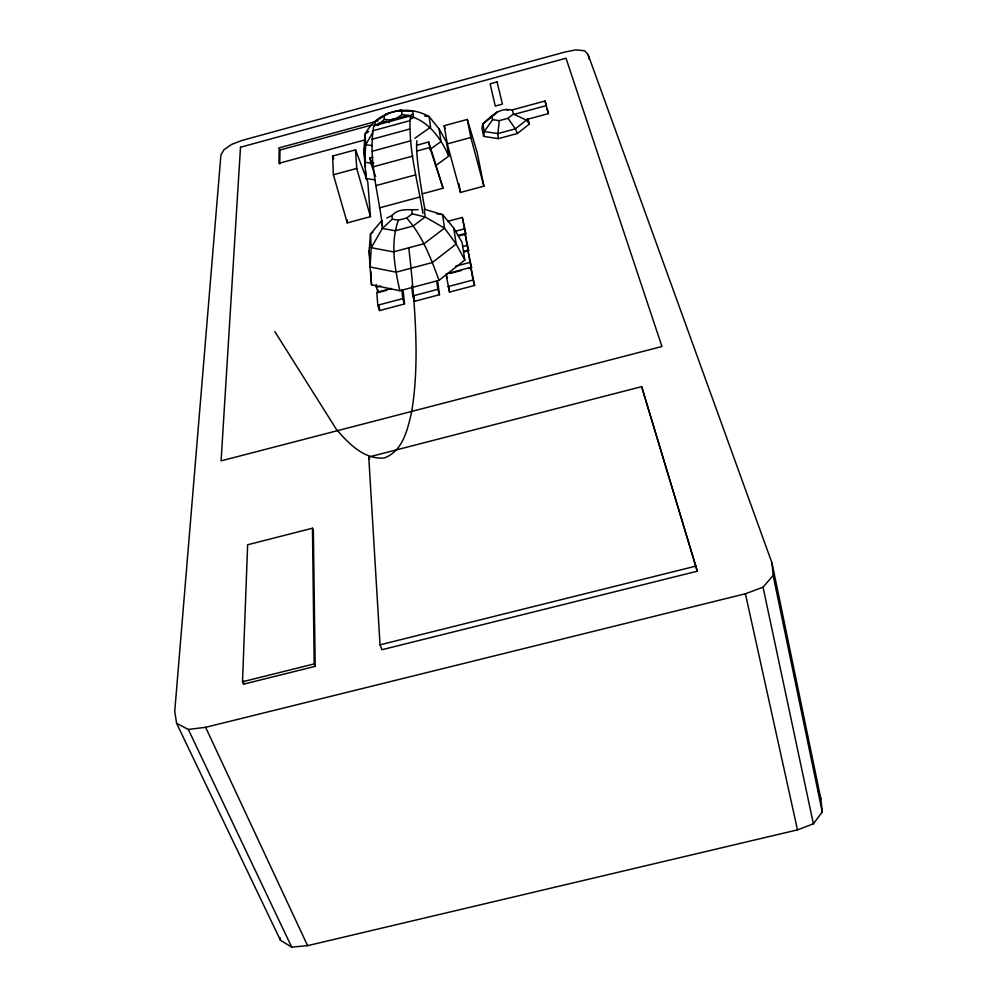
<?xml version="1.0" encoding="UTF-8"?>
<svg xmlns="http://www.w3.org/2000/svg" width="997" height="997" viewBox="0 0 997 997"><rect width="100%" height="100%" fill="white"/><g stroke="black" fill="none" stroke-linecap="round" stroke-linejoin="round"><path stroke-width="1.5" d="M279.733 163.994L279.983 150.036L279.222 147.843L378.05 120.874M279.222 147.843L278.936 163.321L365.039 139.879M242.52 681.761L247.642 544.761L312.46 528.223L313.357 530.541L315.177 666.345L243.58 684.166L242.52 681.761L314.18 663.915L312.46 528.223M243.58 684.166L243.692 681.088M382.449 225.908C378.299 192.969 368.005 159.034 373.788 125.859L376.031 124.077M374.822 179.846L365.999 178.513L363.942 149.326L365.126 133.984C377.651 110.58 406.452 103.987 429.121 116.537L439.066 128.9L446.531 142.21L448.725 156.13L435.402 165.851M453.747 227.989L456.165 244.041L432.287 262.572L396.133 272.181L370.012 266.997L369.139 250.596L370.51 234.008L381.789 220.574L382.337 228.475L371.27 247.705L370.012 266.997L371.52 284.83L399.859 290.725L439.066 280.331L464.839 260.043L462.072 242.371L453.747 227.989L442.631 214.691L424.248 209.183L425.183 216.985L444.512 228.126L456.165 244.041L464.839 260.043M529.395 124.002L526.404 120.126L513.418 114.032L507.947 118.307L499.298 120.649L497.864 133.573L498.375 138.645L517.443 133.486L529.395 124.002L527.949 118.606M498.375 138.645L483.67 136.39L484.343 131.542L482.735 124.027C490.698 116.425 500.369 106.529 512.508 110.368M422.902 213.495C417.818 181.255 408.06 148.715 410.303 115.889L411.898 114.294M418.067 209.669C409.044 210.23 398.9 207.688 391.983 215.514L392.282 219.178L382.337 228.475L395.348 230.768L413.207 225.983L425.183 216.985L412.272 213.819L406.664 217.994L398.364 220.212C390.139 243.131 394.7 267.67 399.859 290.725M388.942 122.581L389.702 120.014L397.068 118.007L402.053 114.555C425.682 117.222 439.814 135.729 448.725 156.13M372.517 132.863L365.737 144.752L364.64 162.249L370.784 163.122M491.758 116.001L492.593 119.69L484.343 131.542L497.864 133.573L515.387 128.825L526.404 120.126M813.39 823.809L822.263 811.944L820.843 798.846L772.002 563.018L588.118 54.611L584.703 50.785L575.792 49.85L564.663 52.106L241.536 140.565L231.503 144.478L223.964 149.749L220.91 154.996L174.737 711.434L176.606 723.336L280.456 940.283L291.722 947.15L307.587 945.654L797.488 829.878L813.39 823.809L763.041 587.196L773.149 575.443L772.002 563.018M493.752 115.502L497.229 111.764M377.738 125.522L384.344 119.391L389.702 120.014M492.53 116.45L482.735 124.027L481.937 128.202L483.67 136.39M372.903 232.239L370.51 234.008L371.27 247.705L393.466 251.88L424.136 243.692L444.512 228.126L442.631 214.691L436.698 213.719M429.695 149.662L440.973 141.549L439.066 128.9M414.864 138.271L430.592 127.118L429.121 116.537L424.585 116.026M411.113 118.88L413.481 117.222L412.746 111.091L396.382 111.091M375.321 124.475L375.096 121.36L389.092 113.072M368.753 131.479L365.126 133.984L365.737 144.752L371.756 145.562M386.886 218.044L391.983 215.514M176.606 723.336L188.333 729.443L205.619 727.312L745.407 593.763L763.041 587.196M385.752 114.044L401.255 109.807M279.983 150.036L372.753 124.725M377.751 123.616L386.649 121.185M389.478 120.413L394.077 119.154M396.956 118.369L408.932 115.104M373.788 125.859L410.303 115.889M372.355 130.906L409.53 120.774M371.806 139.343L409.642 129.049M332.637 156.055L355.518 149.837L367.806 182.052L370.46 216.648L347.243 222.879L333.397 174.762L332.637 156.055L333.758 158.847M444.188 125.722L467.294 119.441L477.164 152.491L483.894 186.165L460.452 192.458L447.254 143.904L444.188 125.722L445.098 128.588M545.06 100.996L512.383 109.882L513.542 114.518L546.406 105.595L545.06 100.996L548.425 113.608L526.08 119.665M372.193 151.27L410.689 140.814M375.62 176.432L370.896 163.508L369.924 157.95L372.866 157.152M416.958 145.188L428.722 141.985L443.079 188.234L422.441 193.792M370.896 163.508L373.85 162.71M416.596 151.12L429.869 147.519L428.722 141.985M333.397 174.762L356.739 168.431L355.518 149.837M447.254 143.904L470.846 137.499L467.294 119.441M373.551 166.698L412.696 156.093M375.931 185.604L415.699 174.861M379.334 207.899L419.687 197.045M447.553 221.396L462.309 217.446L465.798 234.133L462.309 217.446M455.305 231.279L464.266 228.886M457.561 235.541L465.063 233.535L468.64 250.658L464.365 251.805M459.841 235.728L464.315 234.532M462.807 246.496L467.082 245.362L465.063 233.535M463.605 251.306L467.917 250.16L471.581 267.757L468.677 268.517M386.811 290.239L378.162 292.532L376.405 287.236L380.742 286.077M455.467 266.249L470.011 262.385L467.917 250.16M391.31 288.457L376.804 292.308L377.801 305.207L379.57 310.565L404.508 303.973L403.187 291.087M446.033 273.951L470.858 267.358L474.622 285.441L449.522 292.071L446.232 275.359M449.821 273.527L461.424 270.449M377.801 305.207L402.776 298.601L401.916 290.04M437.758 281.927L439.503 294.713L414.49 301.331L412.783 295.947L437.845 289.317L436.686 280.83M447.89 286.662L473.027 280.007L470.858 267.358M368.765 457.012L641.644 386.649L697.289 571.219L381.888 649.732L380.031 644.822L368.765 457.012L369.575 459.305M380.031 644.822L696.056 566.059M492.593 119.69L499.298 120.649M392.282 219.178L398.364 220.212M505.791 109.446L508.358 110.144M406.664 217.994C422.504 235.741 430.903 258.36 439.066 280.331M507.947 118.307L515.387 128.825L517.443 133.486M274.848 331.627L336.413 429.383C348.576 443.416 364.142 459.854 384.344 457.935C402.9 451.105 407.599 429.408 411.562 412.247C414.976 392.382 416.011 372.217 416.073 352.091C415.874 317.208 412.758 282.425 408.782 247.792M188.333 729.443L291.722 947.15M205.619 727.312L307.587 945.654M314.18 663.915L315.177 666.345M369.924 157.95L373.588 168.007M817.852 790.01L820.843 798.846M429.869 147.519L443.079 188.234M402.776 298.601L404.508 303.973M437.845 289.317L439.503 294.713M697.289 571.219L641.644 386.649M446.432 275.284L447.242 277.964M470.011 262.385L471.581 267.757M473.027 280.007L474.622 285.441M467.082 245.362L468.64 250.658M547.066 108.972L548.425 113.608M356.739 168.431L370.46 216.648M470.846 137.499L483.894 186.165M588.118 54.611L589.177 59.147M745.407 593.763L797.488 829.878M773.149 575.443L822.263 811.944M279.895 937.504L280.456 940.283M458.907 183.635L460.452 192.458M448.7 286.401L449.522 292.071M414.017 297.044L414.49 301.331M411.674 285.989L412.783 295.947M401.754 111.689L402.053 114.555M411.886 210.168L412.272 213.819M363.942 149.326L365.376 167.097M369.139 250.596L370.41 265.289M384.107 116.512L384.344 119.391M377.938 289.741L378.162 292.532M379.234 306.241L379.57 310.565M376.193 284.457L376.405 287.236M365.612 171.384L365.999 178.513M370.784 271.284L371.52 284.83M347.093 219.863L347.243 222.879M424.884 209.432A322.031 19.068 75.6 0 1 416.933 140.714M240.501 147.232L221.085 460.863L661.933 346.507L565.997 58.225L240.501 147.232M497.079 81.928L490.125 83.835L495.272 106.068L502.426 104.124L497.079 81.928"/></g></svg>
